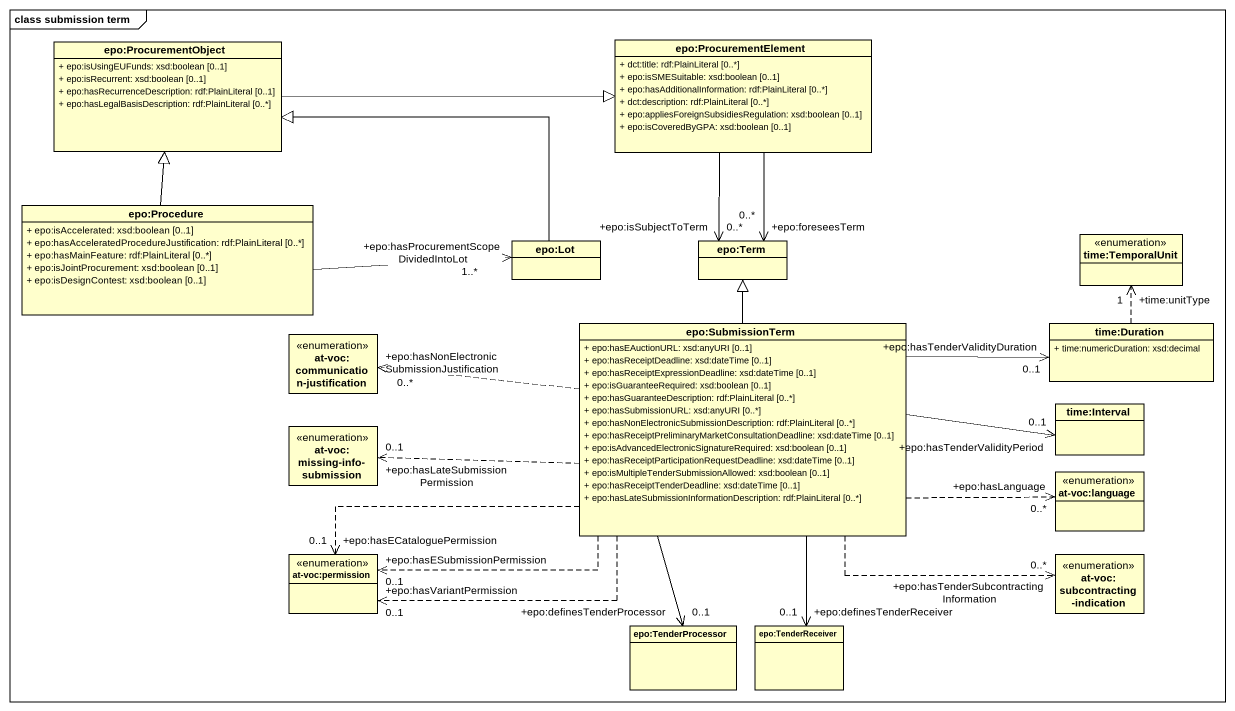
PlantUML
@startuml
mainframe class submission term
hide circle
hide empty members
skinparam classAttributeIconSize 0
class "epo:ProcurementObject" as epo_ProcurementObject {
  + epo:isUsingEUFunds: xsd:boolean [0..1]
  + epo:isRecurrent: xsd:boolean [0..1]
  + epo:hasRecurrenceDescription: rdf:PlainLiteral [0..1]
  + epo:hasLegalBasisDescription: rdf:PlainLiteral [0..*]
}
class "epo:ProcurementElement" as epo_ProcurementElement {
  + dct:title: rdf:PlainLiteral [0..*]
  + epo:isSMESuitable: xsd:boolean [0..1]
  + epo:hasAdditionalInformation: rdf:PlainLiteral [0..*]
  + dct:description: rdf:PlainLiteral [0..*]
  + epo:appliesForeignSubsidiesRegulation: xsd:boolean [0..1]
  + epo:isCoveredByGPA: xsd:boolean [0..1]
}
class "epo:Procedure" as epo_Procedure {
  + epo:isAccelerated: xsd:boolean [0..1]
  + epo:hasAcceleratedProcedureJustification: rdf:PlainLiteral [0..*]
  + epo:hasMainFeature: rdf:PlainLiteral [0..*]
  + epo:isJointProcurement: xsd:boolean [0..1]
  + epo:isDesignContest: xsd:boolean [0..1]
}
enum "time:TemporalUnit" as time_TemporalUnit
class "epo:Lot" as epo_Lot
class "epo:Term" as epo_Term
class "epo:SubmissionTerm" as epo_SubmissionTerm {
  + epo:hasEAuctionURL: xsd:anyURI [0..1]
  + epo:hasReceiptDeadline: xsd:dateTime [0..1]
  + epo:hasReceiptExpressionDeadline: xsd:dateTime [0..1]
  + epo:isGuaranteeRequired: xsd:boolean [0..1]
  + epo:hasGuaranteeDescription: rdf:PlainLiteral [0..*]
  + epo:hasSubmissionURL: xsd:anyURI [0..*]
  + epo:hasNonElectronicSubmissionDescription: rdf:PlainLiteral [0..*]
  + epo:hasReceiptPreliminaryMarketConsultationDeadline: xsd:dateTime [0..1]
  + epo:isAdvancedElectronicSignatureRequired: xsd:boolean [0..1]
  + epo:hasReceiptParticipationRequestDeadline: xsd:dateTime [0..1]
  + epo:isMultipleTenderSubmissionAllowed: xsd:boolean [0..1]
  + epo:hasReceiptTenderDeadline: xsd:dateTime [0..1]
  + epo:hasLateSubmissionInformationDescription: rdf:PlainLiteral [0..*]
}
class "time:Duration" as time_Duration {
  + time:numericDuration: xsd:decimal
}
enum "at-voc:communication-justification" as at_voc_communication
class "time:Interval" as time_Interval
enum "at-voc:missing-info-submission" as at_voc_missing_info
enum "at-voc:language" as at_voc_language
enum "at-voc:permission" as at_voc_permission
enum "at-voc:subcontracting-indication" as at_voc_subcontracting
class "epo:TenderProcessor" as epo_TenderProcessor
class "epo:TenderReceiver" as epo_TenderReceiver
epo_ProcurementObject -right-|> epo_ProcurementElement
epo_ProcurementElement --> "+epo:isSubjectToTerm\n0..*" epo_Term
epo_ProcurementElement --> "+epo:foreseesTerm\n0..*" epo_Term
epo_Procedure -up-|> epo_ProcurementObject
epo_Procedure -right-> "+epo:hasProcurementScopeDividedIntoLot\n1..*" epo_Lot
epo_Lot -left-|> epo_ProcurementObject
epo_SubmissionTerm -up-|> epo_Term
epo_SubmissionTerm -right-> "+epo:hasTenderValidityDuration\n0..1" time_Duration
epo_SubmissionTerm .left.> "+epo:hasNonElectronicSubmissionJustification\n0..*" at_voc_communication
epo_SubmissionTerm -right-> "+epo:hasTenderValidityPeriod\n0..1" time_Interval
epo_SubmissionTerm .left.> "+epo:hasLateSubmissionPermission\n0..1" at_voc_missing_info
epo_SubmissionTerm .right.> "+epo:hasLanguage\n0..*" at_voc_language
epo_SubmissionTerm .left.> "+epo:hasVariantPermission\n0..1" at_voc_permission
epo_SubmissionTerm .left.> "+epo:hasESubmissionPermission\n0..1" at_voc_permission
epo_SubmissionTerm .left.> "+epo:hasECataloguePermission\n0..1" at_voc_permission
epo_SubmissionTerm .right.> "+epo:hasTenderSubcontractingInformation\n0..*" at_voc_subcontracting
epo_SubmissionTerm --> "+epo:definesTenderProcessor\n0..1" epo_TenderProcessor
epo_SubmissionTerm --> "+epo:definesTenderReceiver\n0..1" epo_TenderReceiver
time_Duration .up.> "+time:unitType\n1" time_TemporalUnit
@enduml
